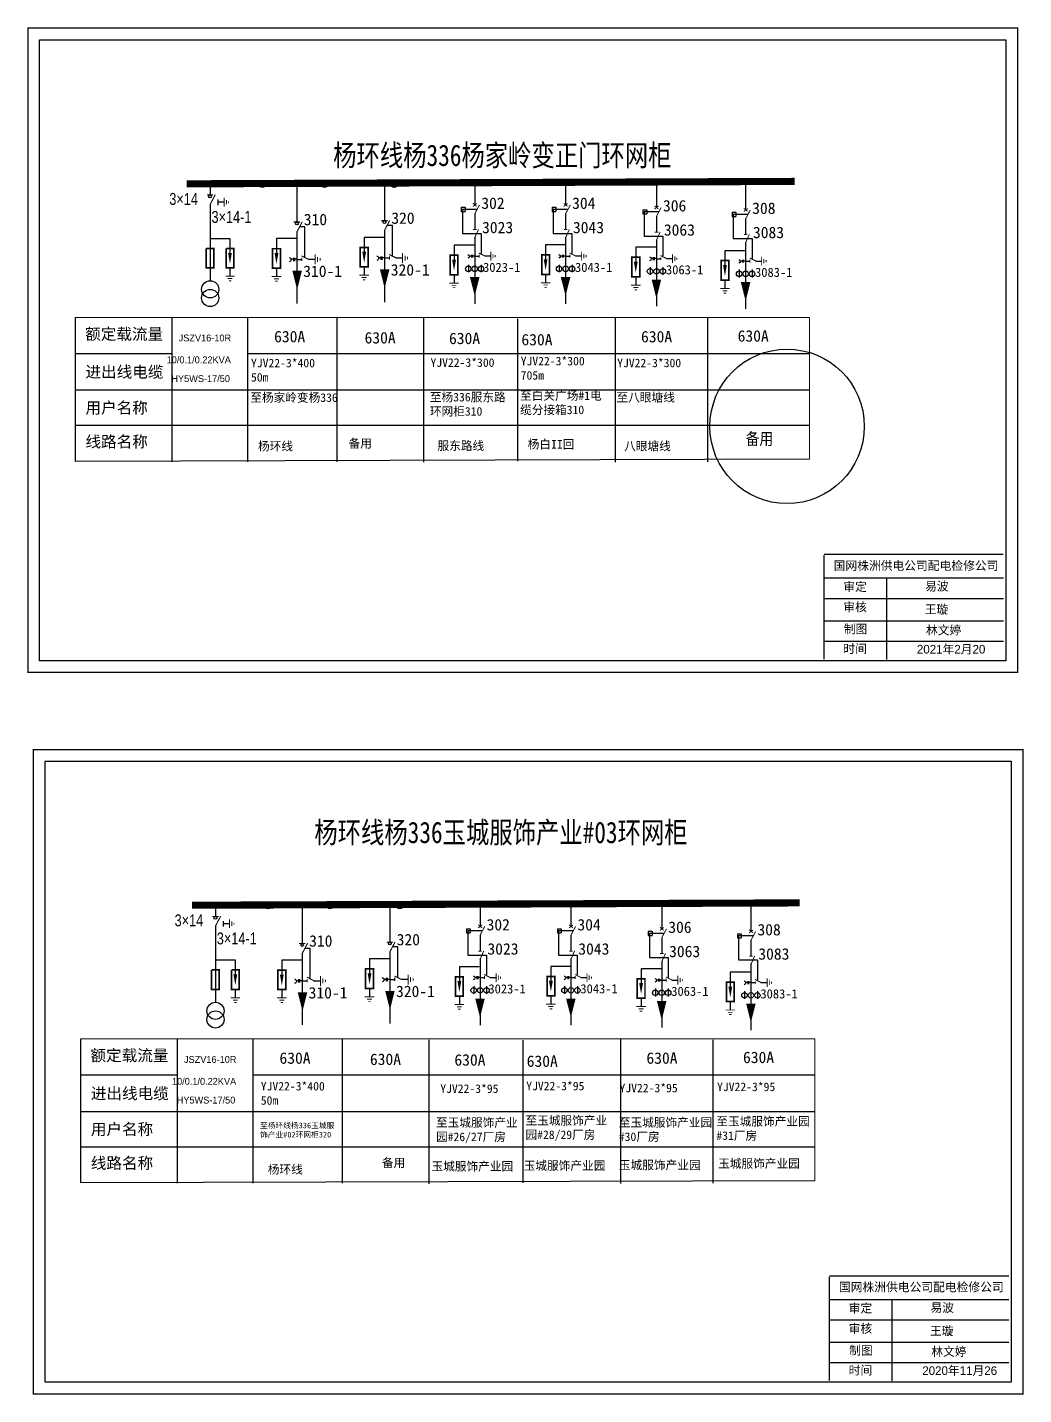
# Model space of a CAD drawing. Extents: x -47 to 361, y -437 to -263.
# Drawn here: x 99.7 to 226, y -436.8 to -263.5 of the extents above; entities that cross this region are included whole.
import ezdxf

# ---------------------------------------------------------------- set-up
doc = ezdxf.new("R2010")
doc.units = 0
doc.header["$LTSCALE"] = 0.774411
doc.layers.get('0').update_dxf_attribs({"linetype": 'CONTINUOUS'})
doc.layers.add('1', color=7, linetype='CONTINUOUS')
doc.layers.add('MiniCADLayer', color=7, linetype='CONTINUOUS', lineweight=20)
doc.styles.add('hztxt_txtstyle_1.50_0_0', font='', dxfattribs={"height": 1.5, "bigfont": 'hztxt.shx'})
doc.styles.add('hztxt_txtstyle_1.87_0_0', font='', dxfattribs={"height": 1.871504, "bigfont": 'hztxt.shx'})
doc.styles.add('hztxt_txtstyle_2.50_0_0', font='simkai.ttf', dxfattribs={"height": 2.5})
doc.styles.add('hztxt_txtstyle_2.60_0_0', font='', dxfattribs={"height": 2.6, "bigfont": 'hztxt.shx'})
doc.styles.add('hztxt_txtstyle_3.00_0_0', font='', dxfattribs={"height": 3, "bigfont": 'hztxt.shx'})
doc.styles.add('hztxt_txtstyle_4.68_0_0', font='simkai.ttf', dxfattribs={"height": 4.68})
doc.styles.add('字体', font='KTGB2312.ttf', dxfattribs={"height": 2.5})
doc.styles.get('hztxt_txtstyle_1.50_0_0').set_extended_font_data('hztxt')
doc.styles.get('hztxt_txtstyle_1.87_0_0').set_extended_font_data('hztxt')
doc.styles.get('hztxt_txtstyle_2.60_0_0').set_extended_font_data('hztxt')
doc.styles.get('hztxt_txtstyle_3.00_0_0').set_extended_font_data('hztxt')

# ---------------------------------------------------------------- blocks, each defined once
blk = doc.blocks.new('JD')
for points in [[(-2, 0.2), (-2, -0.2), (2, 0.2), (2, -0.2)], [(1, -1.2), (1, -0.8), (-1, -1.2), (-1, -0.8)], [(-0.5, -1.8), (-0.5, -2.2), (0.5, -1.8), (0.5, -2.2)]]:
    blk.add_trace(points)

msp = doc.modelspace()

# ---------------------------------------------------------------- linework, layer by layer
at = {"linetype": 'Continuous'}
for p, q in [((105.8, -318.51), (105.8, -300.24)), ((117.99, -300.26), (117.99, -318.53)), ((127.59, -300.26), (127.59, -318.53)), ((138.92, -300.26), (138.92, -318.53)), ((149.94, -300.34), (149.94, -318.61)), ((161.86, -300.4), (161.86, -318.48)), ((174.23, -300.31), (174.23, -318.57)), ((185.94, -300.35), (185.94, -318.53)), ((105.81, -304.81), (117.99, -304.81)), ((105.81, -309.44), (198.86, -309.44)), ((105.81, -313.9), (198.86, -313.9)), ((198.86, -318.22), (105.8, -318.51)), ((106.48, -409.98), (106.48, -391.72)), ((118.67, -391.74), (118.67, -410.01)), ((128.27, -391.74), (128.27, -410.01)), ((139.59, -391.74), (139.59, -410.01)), ((174.91, -391.79), (174.91, -410.05)), ((150.61, -391.82), (150.61, -410.09)), ((162.53, -391.88), (162.53, -409.96)), ((186.61, -391.83), (186.61, -410)), ((106.48, -396.28), (118.67, -396.28)), ((106.48, -400.92), (199.53, -400.92)), ((106.48, -405.38), (199.53, -405.38)), ((199.53, -409.69), (106.48, -409.98))]:
    msp.add_line(p, q, dxfattribs=at)
at = {"linetype": 'Continuous', "ltscale": 1.520571}
for p, q in [((127.59, -304.81), (198.86, -304.81)), ((128.27, -396.28), (199.53, -396.28))]:
    msp.add_line(p, q, dxfattribs=at)
at = {"color": 0, "linetype": 'Continuous'}
for p, q in [((200.72, -333.27, 0.01), (223.47, -333.27, 0.01)), ((208.62, -333.27, 0.01), (208.62, -343.61, 0.01)), ((200.72, -335.87, 0.01), (223.47, -335.87, 0.01)), ((200.72, -338.69, 0.01), (223.47, -338.69, 0.01)), ((200.72, -341.28, 0.01), (223.47, -341.28, 0.01)), ((201.39, -424.75, 0.01), (224.15, -424.75, 0.01)), ((209.29, -424.75, 0.01), (209.29, -435.09, 0.01)), ((201.39, -427.34, 0.01), (224.15, -427.34, 0.01)), ((201.39, -430.17, 0.01), (224.15, -430.17, 0.01)), ((201.39, -432.76, 0.01), (224.15, -432.76, 0.01))]:
    msp.add_line(p, q, dxfattribs=at)
at = {"color": 0, "linetype": 'Continuous', "const_width": 0.182, "elevation": 0.01}
for points in [[(99.78, -263.55), (225.26, -263.55), (225.26, -345.25), (99.78, -345.25)], [(100.45, -355.03), (225.94, -355.03), (225.94, -436.73), (100.45, -436.73)]]:
    msp.add_lwpolyline(points, close=True, dxfattribs=at)
at = {"color": 0, "linetype": 'Continuous', "elevation": 0.01}
for points in [[(101.25, -265.03), (223.78, -265.03), (223.78, -343.78), (101.25, -343.78)], [(101.93, -356.5), (224.46, -356.5), (224.46, -435.25), (101.93, -435.25)]]:
    msp.add_lwpolyline(points, close=True, dxfattribs=at)
at = {"color": 0, "linetype": 'Continuous', "const_width": 0.182, "elevation": 0.01}
for points in [[(200.72, -330.37), (200.71, -343.57)], [(201.39, -421.85), (201.38, -435.05)]]:
    msp.add_lwpolyline(points, dxfattribs=at)
at = {"color": 0, "linetype": 'Continuous', "const_width": 0.182}
for points in [[(200.72, -330.29), (223.47, -330.29)], [(201.39, -421.77), (224.15, -421.77)]]:
    msp.add_lwpolyline(points, dxfattribs=at)
at = {"color": 1, "linetype": 'Continuous'}
msp.add_circle((196.03, -314.05), 9.79, dxfattribs=at)
at = {"layer": '1'}
for p, q in [((122.85, -283.74), (122.85, -284.7)), ((133.88, -283.58), (133.88, -288.12)), ((144.97, -283.41), (144.97, -287.95)), ((156.42, -282.86), (156.42, -285.99)), ((167.94, -282.86), (167.94, -285.99)), ((179.46, -283.17), (179.46, -286.31)), ((190.77, -283.49), (190.77, -286.62)), ((122.86, -285.94), (122.86, -295.64)), ((123.88, -285.6), (124.64, -285.6)), ((154.71, -286.27), (154.71, -286.8)), ((154.71, -286.27), (155.19, -286.27)), ((154.71, -286.8), (155.19, -286.8)), ((156.66, -286.55), (154.86, -286.55)), ((154.86, -286.55), (154.86, -289.6)), ((155.19, -286.27), (155.19, -286.8)), ((156.42, -287.08), (156.42, -289.07)), ((166.23, -286.27), (166.23, -286.8)), ((166.23, -286.27), (166.71, -286.27)), ((166.23, -286.8), (166.71, -286.8)), ((168.18, -286.55), (166.38, -286.55)), ((166.38, -286.55), (166.38, -289.6)), ((166.71, -286.27), (166.71, -286.8)), ((167.94, -287.08), (167.94, -289.07)), ((177.75, -286.59), (177.75, -287.12)), ((177.75, -286.59), (178.23, -286.59)), ((177.75, -287.12), (178.23, -287.12)), ((179.7, -286.86), (177.9, -286.86)), ((177.9, -286.86), (177.9, -289.92)), ((178.23, -286.59), (178.23, -287.12)), ((179.46, -287.4), (179.46, -289.39)), ((189.06, -286.9), (189.06, -287.44)), ((189.06, -286.9), (189.54, -286.9)), ((189.06, -287.44), (189.54, -287.44)), ((191.01, -287.18), (189.21, -287.18)), ((189.21, -287.18), (189.21, -290.24)), ((189.54, -286.9), (189.54, -287.44)), ((190.77, -287.72), (190.77, -289.7)), ((133.88, -289.36), (133.88, -294.86)), ((144.97, -289.18), (144.97, -294.69)), ((122.85, -290.22), (125.38, -290.22)), ((125.38, -290.22), (125.38, -292.08)), ((131.28, -290.25), (131.28, -292.1)), ((142.4, -290.09), (142.4, -291.95)), ((153.8, -291.09), (153.8, -292.94)), ((154.86, -289.6), (157.23, -289.6)), ((156.42, -290.06), (156.42, -295.93)), ((157.23, -289.6), (157.23, -292.13)), ((165.41, -291.04), (165.41, -292.9)), ((166.38, -289.6), (168.75, -289.6)), ((167.94, -290.06), (167.94, -295.93)), ((168.75, -289.6), (168.75, -292.13)), ((177.9, -289.92), (180.27, -289.92)), ((179.46, -290.38), (179.46, -296.24)), ((180.27, -289.92), (180.27, -292.44)), ((189.21, -290.24), (191.58, -290.24)), ((190.77, -290.7), (190.77, -296.56)), ((191.58, -290.24), (191.58, -292.76)), ((133.88, -292.88), (134.5, -292.88)), ((135.32, -292.86), (136.17, -292.86)), ((144.97, -292.7), (145.6, -292.7)), ((146.42, -292.68), (147.27, -292.68)), ((156.42, -292.47), (156.97, -292.47)), ((157.69, -292.45), (158.45, -292.45)), ((167.94, -292.47), (168.49, -292.47)), ((169.21, -292.45), (169.97, -292.45)), ((176.84, -291.35), (176.84, -293.2)), ((179.46, -292.79), (180.01, -292.79)), ((180.74, -292.77), (181.49, -292.77)), ((188.15, -291.78), (188.15, -293.63)), ((125.38, -294.02), (125.38, -294.98)), ((131.28, -294.05), (131.28, -295)), ((142.4, -293.89), (142.4, -294.85)), ((155.62, -293.55), (155.62, -294.52)), ((157.25, -293.55), (157.25, -294.52)), ((167.14, -293.55), (167.14, -294.52)), ((168.77, -293.55), (168.77, -294.52)), ((178.66, -293.86), (178.66, -294.84)), ((180.29, -293.86), (180.29, -294.84)), ((189.97, -294.18), (189.97, -295.16)), ((190.77, -293.1), (191.32, -293.1)), ((191.6, -294.18), (191.6, -295.16)), ((192.05, -293.09), (192.8, -293.09)), ((133.88, -295.75), (133.88, -298.48)), ((144.98, -295.58), (144.98, -298.3)), ((153.8, -294.88), (153.8, -295.84)), ((165.41, -294.84), (165.41, -295.8)), ((176.84, -295.14), (176.84, -296.1)), ((188.15, -295.57), (188.15, -296.53)), ((156.42, -296.71), (156.42, -298.5)), ((167.94, -296.71), (167.94, -298.5)), ((179.46, -297.03), (179.46, -298.81)), ((190.77, -297.35), (190.77, -299.13)), ((157.09, -374.33), (157.09, -377.47)), ((168.61, -374.33), (168.61, -377.47)), ((123.53, -375.22), (123.53, -376.18)), ((134.55, -375.06), (134.55, -379.6)), ((145.65, -374.88), (145.65, -379.42)), ((180.13, -374.65), (180.13, -377.78)), ((191.44, -374.97), (191.44, -378.1)), ((123.53, -377.42), (123.53, -387.11)), ((124.56, -377.08), (125.31, -377.08)), ((155.38, -377.75), (155.38, -378.28)), ((155.38, -377.75), (155.86, -377.75)), ((155.86, -377.75), (155.86, -378.28)), ((166.9, -377.75), (166.9, -378.28)), ((166.9, -377.75), (167.38, -377.75)), ((167.38, -377.75), (167.38, -378.28)), ((155.38, -378.28), (155.86, -378.28)), ((157.33, -378.02), (155.53, -378.02)), ((155.53, -378.02), (155.53, -381.08)), ((157.09, -378.56), (157.09, -380.55)), ((166.9, -378.28), (167.38, -378.28)), ((168.85, -378.02), (167.05, -378.02)), ((167.05, -378.02), (167.05, -381.08)), ((168.61, -378.56), (168.61, -380.55)), ((178.42, -378.06), (178.42, -378.6)), ((178.42, -378.06), (178.9, -378.06)), ((178.42, -378.6), (178.9, -378.6)), ((180.37, -378.34), (178.58, -378.34)), ((178.58, -378.34), (178.58, -381.4)), ((178.9, -378.06), (178.9, -378.6)), ((180.13, -378.88), (180.13, -380.86)), ((189.73, -378.38), (189.73, -378.91)), ((189.73, -378.38), (190.21, -378.38)), ((189.73, -378.91), (190.21, -378.91)), ((191.68, -378.66), (189.88, -378.66)), ((189.88, -378.66), (189.88, -381.71)), ((190.21, -378.38), (190.21, -378.91)), ((191.44, -379.19), (191.44, -381.18)), ((134.55, -380.83), (134.55, -386.34)), ((145.65, -380.66), (145.65, -386.16)), ((155.53, -381.08), (157.9, -381.08)), ((157.9, -381.08), (157.9, -383.6)), ((167.05, -381.08), (169.43, -381.08)), ((169.43, -381.08), (169.43, -383.6)), ((123.52, -381.7), (126.06, -381.7)), ((126.06, -381.7), (126.06, -383.55)), ((131.96, -381.73), (131.96, -383.58)), ((143.08, -381.57), (143.08, -383.42)), ((154.47, -382.56), (154.47, -384.42)), ((157.09, -381.54), (157.09, -387.4)), ((166.08, -382.52), (166.08, -384.37)), ((168.61, -381.54), (168.61, -387.4)), ((177.52, -382.82), (177.52, -384.67)), ((178.58, -381.4), (180.95, -381.4)), ((180.13, -381.86), (180.13, -387.72)), ((180.95, -381.4), (180.95, -383.92)), ((189.88, -381.71), (192.26, -381.71)), ((191.44, -382.17), (191.44, -388.04)), ((192.26, -381.71), (192.26, -384.24)), ((134.55, -384.35), (135.18, -384.35)), ((135.99, -384.34), (136.85, -384.34)), ((145.65, -384.18), (146.27, -384.18)), ((147.09, -384.16), (147.94, -384.16)), ((157.09, -383.95), (157.65, -383.95)), ((158.37, -383.93), (159.12, -383.93)), ((168.61, -383.95), (169.17, -383.95)), ((169.89, -383.93), (170.64, -383.93)), ((180.13, -384.26), (180.69, -384.26)), ((181.41, -384.25), (182.17, -384.25)), ((188.83, -383.25), (188.83, -385.11)), ((191.44, -384.58), (192, -384.58)), ((192.72, -384.57), (193.47, -384.57)), ((126.06, -385.5), (126.06, -386.45)), ((131.96, -385.52), (131.96, -386.48)), ((143.08, -385.37), (143.08, -386.32)), ((154.47, -386.36), (154.47, -387.32)), ((156.29, -385.02), (156.29, -386)), ((157.92, -385.02), (157.92, -386)), ((166.08, -386.32), (166.08, -387.27)), ((167.81, -385.02), (167.81, -386)), ((169.44, -385.02), (169.44, -386)), ((179.33, -385.34), (179.33, -386.32)), ((180.96, -385.34), (180.96, -386.32)), ((190.64, -385.66), (190.64, -386.64)), ((192.27, -385.66), (192.27, -386.64)), ((134.55, -387.23), (134.55, -389.95)), ((145.65, -387.05), (145.65, -389.78)), ((157.09, -388.19), (157.09, -389.97)), ((168.61, -388.19), (168.61, -389.97)), ((177.52, -386.62), (177.52, -387.58)), ((188.83, -387.05), (188.83, -388.01)), ((180.14, -388.51), (180.14, -390.29)), ((191.44, -388.82), (191.44, -390.61))]:
    msp.add_line(p, q, dxfattribs=at)
at = {"layer": '1', "ltscale": 0.744739}
for p, q in [((133.82, -290.25), (131.28, -290.25)), ((131.28, -290.25), (131.28, -292.1)), ((144.93, -290.09), (142.4, -290.09)), ((142.4, -290.09), (142.4, -291.95)), ((156.33, -291.09), (153.8, -291.09)), ((153.8, -291.09), (153.8, -292.94)), ((167.94, -291.04), (165.41, -291.04)), ((165.41, -291.04), (165.41, -292.9)), ((179.38, -291.35), (176.84, -291.35)), ((176.84, -291.35), (176.84, -293.2)), ((190.68, -291.78), (188.15, -291.78)), ((188.15, -291.78), (188.15, -293.63)), ((131.28, -294.05), (131.28, -295)), ((142.4, -293.89), (142.4, -294.85)), ((153.8, -294.88), (153.8, -295.84)), ((165.41, -294.84), (165.41, -295.8)), ((176.84, -295.14), (176.84, -296.1)), ((188.15, -295.57), (188.15, -296.53)), ((134.49, -381.73), (131.96, -381.73)), ((131.96, -381.73), (131.96, -383.58)), ((145.61, -381.57), (143.08, -381.57)), ((143.08, -381.57), (143.08, -383.42)), ((157, -382.56), (154.47, -382.56)), ((154.47, -382.56), (154.47, -384.42)), ((168.61, -382.52), (166.08, -382.52)), ((166.08, -382.52), (166.08, -384.37)), ((180.05, -382.82), (177.52, -382.82)), ((177.52, -382.82), (177.52, -384.67)), ((191.36, -383.25), (188.83, -383.25)), ((188.83, -383.25), (188.83, -385.11)), ((131.96, -385.52), (131.96, -386.48)), ((143.08, -385.37), (143.08, -386.32)), ((154.47, -386.36), (154.47, -387.32)), ((166.08, -386.32), (166.08, -387.27)), ((177.52, -386.62), (177.52, -387.58)), ((188.83, -387.05), (188.83, -388.01))]:
    msp.add_line(p, q, dxfattribs=at)
at = {"layer": '1'}
for points, const_width in [([(119.89, -283.3), (196.97, -282.99)], 0.904), ([(122.45, -284.7), (123.25, -284.7)], 0.136), ([(122.85, -285.95), (123.53, -284.66)], 0.136), ([(156.19, -285.77), (156.66, -286.16)], 0.12), ([(156.19, -286.17), (156.68, -285.8)], 0.12), ([(156.42, -287.11), (157.02, -285.97)], 0.12), ([(167.71, -285.77), (168.18, -286.16)], 0.12), ([(167.71, -286.17), (168.2, -285.8)], 0.12), ([(167.94, -287.11), (168.54, -285.97)], 0.12), ([(179.23, -286.09), (179.7, -286.48)], 0.12), ([(179.23, -286.49), (179.72, -286.12)], 0.12), ([(179.46, -287.43), (180.06, -286.29)], 0.12), ([(190.54, -286.4), (191.01, -286.79)], 0.12), ([(190.54, -286.8), (191.03, -286.44)], 0.12), ([(190.77, -287.75), (191.37, -286.61)], 0.12), ([(133.48, -288.14), (134.28, -288.14)], 0.136), ([(133.88, -289.39), (134.55, -288.11)], 0.136), ([(144.57, -287.97), (145.37, -287.97)], 0.136), ([(144.97, -289.22), (145.65, -287.93)], 0.136), ([(156.2, -289.1), (156.65, -289.1)], 0.12), ([(156.39, -290.21), (156.9, -289.08)], 0.12), ([(167.72, -289.1), (168.17, -289.1)], 0.12), ([(167.91, -290.21), (168.42, -289.08)], 0.12), ([(179.24, -289.42), (179.69, -289.42)], 0.12), ([(179.43, -290.53), (179.94, -289.39)], 0.12), ([(190.55, -289.73), (191, -289.73)], 0.12), ([(190.74, -290.84), (191.25, -289.71)], 0.12), ([(122.35, -291.49), (122.35, -293.96), (123.34, -293.96), (123.34, -291.49), (122.38, -291.49)], 0.209), ([(124.89, -291.49), (124.89, -293.96), (125.88, -293.96), (125.88, -291.49), (124.92, -291.49)], 0.209), ([(130.79, -291.52), (130.79, -293.99), (131.78, -293.99), (131.78, -291.52), (130.82, -291.52)], 0.209), ([(134.47, -292.43), (135.37, -292.88)], 0.136), ([(134.5, -292.67), (134.5, -293.09)], 0.136), ([(141.91, -291.36), (141.91, -293.83), (142.9, -293.83), (142.9, -291.36), (141.94, -291.36)], 0.209), ([(145.56, -292.25), (146.47, -292.7)], 0.136), ([(145.6, -292.49), (145.6, -292.91)], 0.136), ([(153.3, -292.35), (153.3, -294.82), (154.29, -294.82), (154.29, -292.35), (153.33, -292.35)], 0.209), ([(156.94, -292.07), (157.74, -292.47)], 0.12), ([(156.97, -292.28), (156.97, -292.65)], 0.12), ([(164.91, -292.31), (164.91, -294.78), (165.9, -294.78), (165.9, -292.31), (164.94, -292.31)], 0.209), ([(168.46, -292.07), (169.26, -292.47)], 0.12), ([(168.49, -292.28), (168.49, -292.65)], 0.12), ([(176.35, -292.61), (176.35, -295.08), (177.34, -295.08), (177.34, -292.61), (176.38, -292.61)], 0.209), ([(179.98, -292.39), (180.78, -292.79)], 0.12), ([(180.01, -292.6), (180.01, -292.97)], 0.12), ([(187.66, -293.04), (187.66, -295.51), (188.65, -295.51), (188.65, -293.04), (187.69, -293.04)], 0.209), ([(191.29, -292.7), (192.09, -293.1)], 0.12), ([(191.32, -292.92), (191.32, -293.29)], 0.12), ([(156.12, -295.96), (156.73, -295.96), (156.42, -296.58), (156.13, -295.95)], 0.12), ([(167.64, -295.96), (168.25, -295.96), (167.94, -296.58), (167.65, -295.95)], 0.12), ([(179.16, -296.28), (179.77, -296.28), (179.46, -296.9), (179.17, -296.27)], 0.12), ([(190.47, -296.6), (191.08, -296.6), (190.77, -297.22), (190.48, -296.58)], 0.12), ([(120.57, -374.77), (197.64, -374.47)], 0.904), ([(123.13, -376.18), (123.93, -376.18)], 0.136), ([(123.53, -377.43), (124.21, -376.14)], 0.136), ([(156.86, -377.65), (157.35, -377.28)], 0.12), ([(156.87, -377.25), (157.34, -377.64)], 0.12), ([(157.09, -378.59), (157.69, -377.45)], 0.12), ([(168.38, -377.65), (168.87, -377.28)], 0.12), ([(168.39, -377.25), (168.86, -377.64)], 0.12), ([(168.61, -378.59), (169.21, -377.45)], 0.12), ([(179.9, -377.96), (180.39, -377.6)], 0.12), ([(179.91, -377.56), (180.38, -377.95)], 0.12), ([(180.13, -378.91), (180.73, -377.77)], 0.12), ([(191.21, -378.28), (191.7, -377.91)], 0.12), ([(191.22, -377.88), (191.69, -378.27)], 0.12), ([(134.15, -379.62), (134.95, -379.62)], 0.136), ([(134.55, -380.87), (135.23, -379.58)], 0.136), ([(145.25, -379.44), (146.05, -379.44)], 0.136), ([(145.65, -380.69), (146.33, -379.41)], 0.136), ([(191.44, -379.23), (192.04, -378.09)], 0.12), ([(156.87, -380.58), (157.32, -380.58)], 0.12), ([(157.07, -381.69), (157.57, -380.55)], 0.12), ([(168.4, -380.58), (168.84, -380.58)], 0.12), ([(168.59, -381.69), (169.09, -380.55)], 0.12), ([(179.92, -380.89), (180.36, -380.89)], 0.12), ([(180.11, -382), (180.61, -380.87)], 0.12), ([(191.23, -381.21), (191.67, -381.21)], 0.12), ([(191.42, -382.32), (191.92, -381.19)], 0.12), ([(123.03, -382.97), (123.03, -385.44), (124.02, -385.44), (124.02, -382.97), (123.06, -382.97)], 0.209), ([(125.56, -382.97), (125.56, -385.44), (126.55, -385.44), (126.55, -382.97), (125.59, -382.97)], 0.209), ([(131.46, -382.99), (131.46, -385.46), (132.45, -385.46), (132.45, -382.99), (131.49, -382.99)], 0.209), ([(142.58, -382.84), (142.58, -385.31), (143.57, -385.31), (143.57, -382.84), (142.61, -382.84)], 0.209), ([(135.14, -383.9), (136.05, -384.35)], 0.136), ([(135.18, -384.15), (135.18, -384.56)], 0.136), ([(146.24, -383.73), (147.14, -384.18)], 0.136), ([(146.27, -383.97), (146.27, -384.39)], 0.136), ([(153.98, -383.83), (153.98, -386.3), (154.97, -386.3), (154.97, -383.83), (154.01, -383.83)], 0.209), ([(157.61, -383.55), (158.42, -383.95)], 0.12), ([(157.65, -383.76), (157.65, -384.13)], 0.12), ([(165.59, -383.79), (165.59, -386.25), (166.58, -386.25), (166.58, -383.79), (165.62, -383.79)], 0.209), ([(169.14, -383.55), (169.94, -383.95)], 0.12), ([(169.17, -383.76), (169.17, -384.13)], 0.12), ([(177.02, -384.09), (177.02, -386.56), (178.01, -386.56), (178.01, -384.09), (177.06, -384.09)], 0.209), ([(180.66, -383.86), (181.46, -384.26)], 0.12), ([(180.69, -384.08), (180.69, -384.45)], 0.12), ([(188.33, -384.52), (188.33, -386.99), (189.32, -386.99), (189.32, -384.52), (188.36, -384.52)], 0.209), ([(191.97, -384.18), (192.77, -384.58)], 0.12), ([(192, -384.4), (192, -384.77)], 0.12), ([(156.8, -387.44), (157.41, -387.44), (157.09, -388.06), (156.8, -387.43)], 0.12), ([(168.32, -387.44), (168.93, -387.44), (168.61, -388.06), (168.32, -387.43)], 0.12), ([(179.84, -387.76), (180.45, -387.76), (180.14, -388.38), (179.84, -387.74)], 0.12), ([(191.15, -388.07), (191.76, -388.07), (191.44, -388.69), (191.15, -388.06)], 0.12)]:
    msp.add_lwpolyline(points, dxfattribs=dict(at, const_width=const_width))
for points in [[(123.85, -285.3), (123.85, -285.99)], [(134.88, -292.68), (134.88, -288.76), (134.21, -288.76)], [(145.98, -292.5), (145.98, -288.59), (145.3, -288.59)], [(133.42, -292.87), (133.13, -292.87)], [(133.42, -292.68), (133.42, -293.09)], [(133.55, -292.68), (133.55, -293.09)], [(133.87, -292.87), (133.55, -292.87)], [(144.52, -292.69), (144.23, -292.69)], [(144.52, -292.5), (144.52, -292.92)], [(144.64, -292.5), (144.64, -292.92)], [(144.97, -292.69), (144.64, -292.69)], [(156.01, -292.46), (155.76, -292.46)], [(156.01, -292.29), (156.01, -292.66)], [(156.12, -292.29), (156.12, -292.66)], [(156.41, -292.46), (156.12, -292.46)], [(167.53, -292.46), (167.28, -292.46)], [(167.53, -292.29), (167.53, -292.66)], [(167.64, -292.29), (167.64, -292.66)], [(167.94, -292.46), (167.64, -292.46)], [(179.05, -292.78), (178.8, -292.78)], [(179.05, -292.61), (179.05, -292.98)], [(179.17, -292.61), (179.17, -292.98)], [(179.46, -292.78), (179.17, -292.78)], [(190.36, -292.93), (190.36, -293.29)], [(190.47, -292.93), (190.47, -293.29)], [(190.36, -293.1), (190.11, -293.1)], [(190.77, -293.1), (190.47, -293.1)], [(124.52, -376.77), (124.52, -377.46)], [(135.56, -384.15), (135.56, -380.24), (134.88, -380.24)], [(146.66, -383.98), (146.66, -380.06), (145.98, -380.06)], [(134.09, -384.35), (133.81, -384.35)], [(134.09, -384.16), (134.09, -384.57)], [(134.22, -384.16), (134.22, -384.57)], [(134.55, -384.35), (134.22, -384.35)], [(145.19, -384.17), (144.91, -384.17)], [(145.19, -383.98), (145.19, -384.39)], [(145.32, -383.98), (145.32, -384.39)], [(145.65, -384.17), (145.32, -384.17)], [(156.69, -383.94), (156.43, -383.94)], [(156.69, -383.77), (156.69, -384.14)], [(156.8, -383.77), (156.8, -384.14)], [(157.09, -383.94), (156.8, -383.94)], [(168.21, -383.94), (167.95, -383.94)], [(168.21, -383.77), (168.21, -384.14)], [(168.32, -383.77), (168.32, -384.14)], [(168.61, -383.94), (168.32, -383.94)], [(179.73, -384.26), (179.47, -384.26)], [(179.73, -384.09), (179.73, -384.45)], [(179.84, -384.09), (179.84, -384.45)], [(180.13, -384.26), (179.84, -384.26)], [(191.04, -384.57), (190.78, -384.57)], [(191.04, -384.41), (191.04, -384.77)], [(191.15, -384.41), (191.15, -384.77)], [(191.44, -384.57), (191.15, -384.57)]]:
    msp.add_lwpolyline(points, dxfattribs=at)
for points, format in [([(125.38, -292.05, 0.487, 0, 0), (125.38, -293.43, 0, 0, 0)], "xyseb"), ([(131.28, -292.07, 0.487, 0, 0), (131.28, -293.46, 0, 0, 0)], "xyseb"), ([(132.89, -292.64, -0.877934), (132.9, -293.19)], "xyb"), ([(142.4, -291.91, 0.487, 0, 0), (142.4, -293.3, 0, 0, 0)], "xyseb"), ([(143.99, -292.46, -0.877934), (144, -293.01)], "xyb"), ([(153.8, -292.91, 0.487, 0, 0), (153.8, -294.3, 0, 0, 0)], "xyseb"), ([(155.54, -292.26, -0.877934), (155.55, -292.74)], "xyb"), ([(165.41, -292.86, 0.487, 0, 0), (165.41, -294.25, 0, 0, 0)], "xyseb"), ([(167.06, -292.26, -0.877934), (167.07, -292.74)], "xyb"), ([(176.84, -293.17, 0.487, 0, 0), (176.84, -294.56, 0, 0, 0)], "xyseb"), ([(178.58, -292.57, -0.877934), (178.59, -293.06)], "xyb"), ([(189.89, -292.89, -0.877934), (189.9, -293.38)], "xyb"), ([(133.9, -294.33, 1.21, 0, 0), (133.9, -296.72, 0, 0, 0)], "xyseb"), ([(145, -294.15, 1.21, 0, 0), (145, -296.54, 0, 0, 0)], "xyseb"), ([(156.42, -295.13, 1.21, 0, 0), (156.42, -297.52, 0, 0, 0)], "xyseb"), ([(167.94, -295.13, 1.21, 0, 0), (167.94, -297.52, 0, 0, 0)], "xyseb"), ([(188.15, -293.6, 0.487, 0, 0), (188.15, -294.99, 0, 0, 0)], "xyseb"), ([(179.46, -295.45, 1.21, 0, 0), (179.46, -297.84, 0, 0, 0)], "xyseb"), ([(190.77, -295.76, 1.21, 0, 0), (190.77, -298.16, 0, 0, 0)], "xyseb"), ([(126.06, -383.52, 0.487, 0, 0), (126.06, -384.91, 0, 0, 0)], "xyseb"), ([(131.96, -383.55, 0.487, 0, 0), (131.96, -384.94, 0, 0, 0)], "xyseb"), ([(133.57, -384.12, -0.877934), (133.58, -384.67)], "xyb"), ([(143.08, -383.39, 0.487, 0, 0), (143.08, -384.78, 0, 0, 0)], "xyseb"), ([(144.66, -383.94, -0.877934), (144.67, -384.49)], "xyb"), ([(154.47, -384.38, 0.487, 0, 0), (154.47, -385.77, 0, 0, 0)], "xyseb"), ([(156.22, -383.73, -0.877934), (156.23, -384.22)], "xyb"), ([(166.08, -384.34, 0.487, 0, 0), (166.08, -385.73, 0, 0, 0)], "xyseb"), ([(167.74, -383.73, -0.877934), (167.75, -384.22)], "xyb"), ([(177.52, -384.64, 0.487, 0, 0), (177.52, -386.03, 0, 0, 0)], "xyseb"), ([(179.26, -384.05, -0.877934), (179.27, -384.54)], "xyb"), ([(188.83, -385.08, 0.487, 0, 0), (188.83, -386.46, 0, 0, 0)], "xyseb"), ([(190.57, -384.37, -0.877934), (190.58, -384.86)], "xyb"), ([(134.58, -385.8, 1.21, 0, 0), (134.58, -388.2, 0, 0, 0)], "xyseb"), ([(145.67, -385.63, 1.21, 0, 0), (145.67, -388.02, 0, 0, 0)], "xyseb"), ([(157.09, -386.61, 1.21, 0, 0), (157.09, -389, 0, 0, 0)], "xyseb"), ([(168.61, -386.61, 1.21, 0, 0), (168.61, -389, 0, 0, 0)], "xyseb"), ([(180.13, -386.92, 1.21, 0, 0), (180.13, -389.32, 0, 0, 0)], "xyseb"), ([(191.44, -387.24, 1.21, 0, 0), (191.44, -389.63, 0, 0, 0)], "xyseb")]:
    msp.add_lwpolyline(points, format=format, dxfattribs=at)
at = {"layer": '1', "ltscale": 0.744739, "const_width": 0.209}
for points in [[(131.78, -291.52), (131.78, -293.99), (130.79, -293.99), (130.79, -291.52), (131.75, -291.52)], [(142.9, -291.36), (142.9, -293.83), (141.91, -293.83), (141.91, -291.36), (142.87, -291.36)], [(154.29, -292.35), (154.29, -294.82), (153.3, -294.82), (153.3, -292.35), (154.26, -292.35)], [(165.9, -292.31), (165.9, -294.78), (164.91, -294.78), (164.91, -292.31), (165.87, -292.31)], [(177.34, -292.61), (177.34, -295.08), (176.35, -295.08), (176.35, -292.61), (177.31, -292.61)], [(188.65, -293.04), (188.65, -295.51), (187.66, -295.51), (187.66, -293.04), (188.62, -293.04)], [(132.45, -382.99), (132.45, -385.46), (131.46, -385.46), (131.46, -382.99), (132.42, -382.99)], [(143.57, -382.84), (143.57, -385.31), (142.58, -385.31), (142.58, -382.84), (143.54, -382.84)], [(154.97, -383.83), (154.97, -386.3), (153.98, -386.3), (153.98, -383.83), (154.93, -383.83)], [(166.58, -383.79), (166.58, -386.25), (165.59, -386.25), (165.59, -383.79), (166.54, -383.79)], [(178.01, -384.09), (178.01, -386.56), (177.02, -386.56), (177.02, -384.09), (177.98, -384.09)], [(189.32, -384.52), (189.32, -386.99), (188.33, -386.99), (188.33, -384.52), (189.29, -384.52)]]:
    msp.add_lwpolyline(points, dxfattribs=at)
at = {"layer": '1', "ltscale": 0.744739}
for points in [[(131.28, -292.07, 0.487, 0, 0), (131.28, -293.46, 0, 0, 0)], [(142.4, -291.91, 0.487, 0, 0), (142.4, -293.3, 0, 0, 0)], [(153.8, -292.91, 0.487, 0, 0), (153.8, -294.3, 0, 0, 0)], [(165.41, -292.86, 0.487, 0, 0), (165.41, -294.25, 0, 0, 0)], [(176.84, -293.17, 0.487, 0, 0), (176.84, -294.56, 0, 0, 0)], [(188.15, -293.6, 0.487, 0, 0), (188.15, -294.99, 0, 0, 0)], [(131.96, -383.55, 0.487, 0, 0), (131.96, -384.94, 0, 0, 0)], [(143.08, -383.39, 0.487, 0, 0), (143.08, -384.78, 0, 0, 0)], [(154.47, -384.38, 0.487, 0, 0), (154.47, -385.77, 0, 0, 0)], [(166.08, -384.34, 0.487, 0, 0), (166.08, -385.73, 0, 0, 0)], [(177.52, -384.64, 0.487, 0, 0), (177.52, -386.03, 0, 0, 0)], [(188.83, -385.08, 0.487, 0, 0), (188.83, -386.46, 0, 0, 0)]]:
    msp.add_lwpolyline(points, format="xyseb", dxfattribs=at)
at = {"layer": '1'}
for centre, radius in [((129.5, -283.3), 0.45), ((137.38, -283.3), 0.45), ((146.21, -283.3), 0.45), ((122.85, -284.89), 0.174), ((133.88, -288.33), 0.174), ((144.97, -288.16), 0.174), ((155.6, -294.08), 0.347), ((156.42, -294.08), 0.347), ((157.23, -294.08), 0.347), ((167.12, -294.08), 0.347), ((167.95, -294.08), 0.347), ((168.75, -294.08), 0.347), ((178.64, -294.4), 0.347), ((179.47, -294.4), 0.347), ((180.27, -294.4), 0.347), ((189.95, -294.71), 0.347), ((190.78, -294.71), 0.347), ((191.58, -294.71), 0.347), ((122.88, -296.68), 1.09), ((122.88, -297.77), 1.09), ((130.17, -374.78), 0.45), ((138.06, -374.78), 0.45), ((146.89, -374.78), 0.45), ((123.53, -376.37), 0.174), ((134.55, -379.81), 0.174), ((145.65, -379.63), 0.174), ((156.28, -385.56), 0.347), ((157.1, -385.56), 0.347), ((157.91, -385.56), 0.347), ((167.8, -385.56), 0.347), ((168.62, -385.56), 0.347), ((169.43, -385.56), 0.347), ((179.32, -385.87), 0.347), ((180.14, -385.87), 0.347), ((180.95, -385.87), 0.347), ((190.63, -386.19), 0.347), ((191.45, -386.19), 0.347), ((192.26, -386.19), 0.347), ((123.55, -388.16), 1.09), ((123.55, -389.25), 1.09)]:
    msp.add_circle(centre, radius, dxfattribs=at)
at = {"layer": 'MiniCADLayer', "color": 7, "linetype": 'Continuous', "ltscale": 1.915481}
for p, q in [((105.8, -300.24), (198.86, -300.24)), ((198.86, -300.24), (198.86, -318.22)), ((106.48, -391.72), (199.53, -391.72)), ((199.53, -391.72), (199.53, -409.69))]:
    msp.add_line(p, q, dxfattribs=at)

# ---------------------------------------------------------------- block references
at = {"layer": '1', "rotation": 90}
for p, xscale, yscale, zscale in [((124.65, -285.63), 0.2804041917162863, 0.2804041917162863, 0.2804041918696011), ((136.18, -292.88), 0.3164283414634212, 0.3164283414634212, 0.3164283415195152), ((147.28, -292.71), 0.3164283414634212, 0.3164283414634212, 0.3164283415195152), ((158.46, -292.48), 0.2804041917162863, 0.2804041917162863, 0.2804041918696011), ((169.98, -292.48), 0.2804041917162863, 0.2804041917162863, 0.2804041918696011), ((181.5, -292.79), 0.2804041917162863, 0.2804041917162863, 0.2804041918696011), ((192.81, -293.11), 0.2804041917162863, 0.2804041917162863, 0.2804041918696011), ((125.33, -377.1), 0.2804041917162863, 0.2804041917162863, 0.2804041918696011), ((136.86, -384.36), 0.3164283414633928, 0.3164283414633928, 0.3164283415195152), ((147.96, -384.19), 0.3164283414633928, 0.3164283414633928, 0.3164283415195152), ((159.13, -383.95), 0.2804041917162863, 0.2804041917162863, 0.2804041918696011), ((170.66, -383.95), 0.2804041917162863, 0.2804041917162863, 0.2804041918696011), ((182.18, -384.27), 0.2804041917162863, 0.2804041917162863, 0.2804041918696011), ((193.49, -384.59), 0.2804041917162863, 0.2804041917162863, 0.2804041918696011)]:
    msp.add_blockref('JD', p, dxfattribs=dict(at, xscale=xscale, yscale=yscale, zscale=zscale))
at = {"layer": '1', "xscale": 0.2920877002441387, "zscale": 0.2920876998641678}
for p, yscale in [((125.4, -295.02), 0.2920876997044104), ((131.3, -295.05), 0.2920876997044104), ((142.42, -294.89), 0.2920876997044104), ((153.81, -295.88), 0.2920876997044104), ((165.42, -295.84), 0.2920876997044104), ((176.86, -296.14), 0.2920876997044104), ((188.17, -296.57), 0.2920876997044104), ((126.07, -386.5), 0.2920876997044388), ((131.97, -386.52), 0.2920876997044388), ((143.09, -386.37), 0.2920876997044388), ((154.49, -387.36), 0.2920876997044388), ((166.1, -387.32), 0.2920876997044388), ((177.54, -387.62), 0.2920876997044388), ((188.84, -388.05), 0.2920876997044388)]:
    msp.add_blockref('JD', p, dxfattribs=dict(at, yscale=yscale))
at = {"layer": '1', "ltscale": 0.744739, "xscale": -0.2920877002441387, "zscale": 0.2920876998641678}
for p, yscale in [((131.27, -295.05), 0.2920876997044104), ((142.38, -294.89), 0.2920876997044104), ((153.78, -295.88), 0.2920876997044104), ((165.39, -295.84), 0.2920876997044104), ((176.83, -296.14), 0.2920876997044104), ((188.14, -296.57), 0.2920876997044104), ((131.94, -386.52), 0.2920876997044388), ((143.06, -386.37), 0.2920876997044388), ((154.45, -387.36), 0.2920876997044388), ((166.06, -387.32), 0.2920876997044388), ((177.5, -387.62), 0.2920876997044388), ((188.81, -388.05), 0.2920876997044388)]:
    msp.add_blockref('JD', p, dxfattribs=dict(at, yscale=yscale))

# ---------------------------------------------------------------- texts
at = {"linetype": 'Continuous', "style": 'hztxt_txtstyle_2.50_0_0'}
for s, height, p in [('302', 1.449, (157.25, -286.48)), ('304', 1.449, (168.77, -286.48)), ('306', 1.449, (180.29, -286.8)), ('308', 1.449, (191.6, -287.12)), ('310', 1.449, (134.74, -288.55)), ('320', 1.449, (145.84, -288.37)), ('3023', 1.449, (157.35, -289.56)), ('3043', 1.449, (168.87, -289.56)), ('3063', 1.449, (180.4, -289.87)), ('3083', 1.449, (191.7, -290.19)), ('310-1', 1.449, (134.67, -295.11)), ('320-1', 1.449, (145.77, -294.93)), ('3023-1', 1.159, (157.48, -294.47)), ('3043-1', 1.159, (169.14, -294.47)), ('3063-1', 1.159, (180.67, -294.78)), ('3083-1', 1.159, (191.97, -295.1)), ('额定载流量', 1.449, (107.02, -303.06)), ('630A', 1.449, (130.98, -303.39)), ('630A', 1.449, (142.45, -303.54)), ('630A', 1.449, (153.16, -303.62)), ('630A', 1.449, (162.34, -303.78)), ('630A', 1.449, (177.51, -303.4)), ('630A', 1.449, (189.76, -303.31)), ('进出线电缆', 1.449, (107.06, -307.87)), ('用户名称', 1.449, (107.06, -312.42)), ('线路名称', 1.449, (107.06, -316.71)), ('302', 1.449, (157.92, -377.96)), ('304', 1.449, (169.44, -377.96)), ('306', 1.449, (180.96, -378.28)), ('308', 1.449, (192.27, -378.59)), ('310', 1.449, (135.42, -380.02)), ('320', 1.449, (146.52, -379.85)), ('3023', 1.449, (158.03, -381.03)), ('3043', 1.449, (169.55, -381.03)), ('3063', 1.449, (181.07, -381.35)), ('3083', 1.449, (192.38, -381.67)), ('3023-1', 1.159, (158.16, -385.95)), ('3043-1', 1.159, (169.82, -385.94)), ('310-1', 1.449, (135.35, -386.59)), ('320-1', 1.449, (146.44, -386.41)), ('3063-1', 1.159, (181.34, -386.26)), ('3083-1', 1.159, (192.65, -386.58)), ('额定载流量', 1.449, (107.7, -394.53)), ('630A', 1.449, (131.66, -394.87)), ('630A', 1.449, (178.19, -394.87)), ('630A', 1.449, (190.44, -394.78)), ('630A', 1.449, (143.13, -395.02)), ('630A', 1.449, (153.84, -395.1)), ('630A', 1.449, (163.01, -395.26)), ('进出线电缆', 1.449, (107.74, -399.35)), ('用户名称', 1.449, (107.74, -403.89)), ('线路名称', 1.449, (107.74, -408.18))]:
    msp.add_text(s, height=height, dxfattribs=at).set_placement(p)
at = {"linetype": 'Continuous', "attachment_point": 1, "style": 'hztxt_txtstyle_1.87_0_0'}
for s, insert, char_height, width in [('{\\fNSimSun|b0|i0|c134|p49;YJV22-3*400 \\P50m}', (128.05, -305.48), 1.0846, 11.5572), ('{\\fNSimSun|b0|i0|c134|p49;YJV22-3*300}', (150.81, -305.42), 1.0846, 11.5572), ('{\\fNSimSun|b0|i0|c134|p49;YJV22-3*300\\P705m}', (162.25, -305.23), 1.0846, 11.5572), ('{\\fNSimSun|b0|i0|c134|p49;YJV22-3*300}', (174.48, -305.47), 1.0846, 11.5572), ('{\\fSimSun|b0|i0|c134|p2;至杨家岭变杨336}', (127.96, -309.86), 1.0846, 10.6678), ('{\\fSimSun|b0|i0|c134|p2;至杨336服东路环网柜310}', (150.73, -309.8), 1.0846, 10.6678), ('{\\fSimSun|b0|i0|c134|p2;至白关广场#1电缆分接箱310}', (162.17, -309.61), 1.0846, 10.6678), ('{\\fSimSun|b0|i0|c134|p2;至八眼塘线}', (174.4, -309.84), 1.0846, 10.6678), ('{\\fSimSun|b0|i0|c134|p2;杨环线}', (128.94, -316.03), 1.0846, 12.0319), ('{\\fSimSun|b0|i0|c134|p2;备用}', (140.42, -315.68), 1.0846, 12.0319), ('{\\fSimSun|b0|i0|c134|p2;服东路线}', (151.7, -315.97), 1.0846, 12.0319), ('{\\fSimSun|b0|i0|c134|p2;杨白II回}', (163.14, -315.78), 1.0846, 12.0319), ('{\\fSimSun|b0|i0|c134|p2;八眼塘线}', (175.37, -316.02), 1.0846, 12.0319), ('{\\fNSimSun|b0|i0|c134|p49;YJV22-3*400 \\P50m}', (129.29, -397.17), 1.0846, 11.5572), ('{\\fNSimSun|b0|i0|c134|p49;YJV22-3*95}', (152.05, -397.48), 1.0846, 11.5572), ('{\\fNSimSun|b0|i0|c134|p49;YJV22-3*95}', (162.95, -397.15), 1.0846, 11.5572), ('{\\fNSimSun|b0|i0|c134|p49;YJV22-3*95}', (174.78, -397.4), 1.0846, 11.5572), ('{\\fNSimSun|b0|i0|c134|p49;YJV22-3*95}', (187.15, -397.25), 1.0846, 11.5572), ('{\\fSimSun|b0|i0|c134|p2;至玉城服饰产业园#26/27厂房}', (151.51, -401.78), 1.0846, 10.6678), ('{\\fSimSun|b0|i0|c134|p2;至玉城服饰产业园#28/29厂房}', (162.86, -401.52), 1.0846, 10.6678), ('{\\fSimSun|b0|i0|c134|p2;至玉城服饰产业园#30厂房}', (174.69, -401.77), 1.0846, 11.9639), ('{\\fSimSun|b0|i0|c134|p2;至玉城服饰产业园#31厂房}', (187.06, -401.63), 1.0846, 11.9639), ('{\\fSimSun|b0|i0|c134|p2;至\\fKaiTi_GB2312|b0|i0|c134|p49;\\C7;杨环线杨336玉城服饰产业#02环网柜320}', (129.2, -402.34), 0.7, 10.2357), ('{\\fSimSun|b0|i0|c134|p2;备用}', (144.65, -406.88), 1.0846, 12.0319), ('{\\fSimSun|b0|i0|c134|p2;玉城服饰产业园}', (150.94, -407.33), 1.0846, 12.0319), ('{\\fSimSun|b0|i0|c134|p2;玉城服饰产业园}', (162.63, -407.24), 1.0846, 12.0319), ('{\\fSimSun|b0|i0|c134|p2;玉城服饰产业园}', (174.7, -407.17), 1.0846, 12.0319), ('{\\fSimSun|b0|i0|c134|p2;玉城服饰产业园}', (187.29, -406.98), 1.0846, 12.0319), ('{\\fSimSun|b0|i0|c134|p2;杨环线}', (130.18, -407.72), 1.0846, 12.0319)]:
    msp.add_mtext(s, dxfattribs=dict(at, insert=insert, char_height=char_height, width=width))
at = {"color": 7, "linetype": 'Continuous', "true_color": 0xffffff, "attachment_point": 1, "style": '字体'}
for s, insert, char_height, width in [('\\pt2.189;国网{\\C7;株洲}供电公司配电检修公司', (201.93, -331.17), 1.0944, 29.9201), ('易波', (213.53, -333.78, 0.01), 1.094, 8.5588), ('王璇', (213.48, -336.71, 0.01), 1.094, 8.5588), ('2021年2月20', (212.49, -341.76, 0.01), 1.094, 16.0081), ('\\pt2.189;国网{\\C7;株洲}供电公司配电检修公司', (202.6, -422.64), 1.0944, 29.9201), ('易波', (214.21, -425.25, 0.01), 1.094, 8.5588), ('王璇', (214.15, -428.19, 0.01), 1.094, 8.5588), ('2020年11月26', (213.17, -433.23, 0.01), 1.094, 16.0081)]:
    msp.add_mtext(s, dxfattribs=dict(at, insert=insert, char_height=char_height, width=width))
at = {"color": 0, "linetype": 'Continuous', "width": 8.5588, "attachment_point": 1, "style": '字体'}
for s, insert, char_height in [('\\f\uffbfﾬￌﾣﾤ_GB2312|b0|i0|c134|p49;审定', (203.16, -333.84, 0.01), 1.0944), ('\\f\uffbfﾬￌﾣﾤ_GB2312|b0|i0|c134|p49;审核', (203.16, -336.42, 0.01), 1.0944), ('\\f\uffbfﾬￌﾣﾤ_GB2312|b0|i0|c134|p49;制图', (203.22, -339.2, 0.01), 1.0944), ('林文婷', (213.64, -339.35, 0.01), 1.094), ('\\f\uffbfﾬￌﾣﾤ_GB2312|b0|i0|c134|p49;时间', (203.16, -341.71, 0.01), 1.0944), ('\\f\uffbfﾬￌﾣﾤ_GB2312|b0|i0|c134|p49;审定', (203.84, -425.32, 0.01), 1.0944), ('\\f\uffbfﾬￌﾣﾤ_GB2312|b0|i0|c134|p49;审核', (203.84, -427.9, 0.01), 1.0944), ('\\f\uffbfﾬￌﾣﾤ_GB2312|b0|i0|c134|p49;制图', (203.9, -430.68, 0.01), 1.0944), ('林文婷', (214.31, -430.82, 0.01), 1.094), ('\\f\uffbfﾬￌﾣﾤ_GB2312|b0|i0|c134|p49;时间', (203.84, -433.19, 0.01), 1.0944)]:
    msp.add_mtext(s, dxfattribs=dict(at, insert=insert, char_height=char_height))
at = {"layer": '1', "width": 0.8}
for s, height, style, p in [('杨环线杨336杨家岭变正门环网柜', 2.7122, 'hztxt_txtstyle_4.68_0_0', (138.47, -281.04)), ('3×14', 1.507, 'hztxt_txtstyle_2.60_0_0', (117.69, -285.97)), ('3×14-1', 1.507, 'hztxt_txtstyle_2.60_0_0', (123.04, -288.25)), ('杨环线杨336玉城服饰产业#03环网柜', 2.7122, 'hztxt_txtstyle_4.68_0_0', (136.08, -366.89)), ('3×14', 1.507, 'hztxt_txtstyle_2.60_0_0', (118.36, -377.44)), ('3×14-1', 1.507, 'hztxt_txtstyle_2.60_0_0', (123.71, -379.73))]:
    msp.add_text(s, height=height, dxfattribs=dict(at, style=style)).set_placement(p)
at = {"layer": 'MiniCADLayer', "color": 7, "linetype": 'Continuous', "ltscale": 1.520571, "attachment_point": 1}
for s, insert, char_height, style in [('JSZV16-10R', (118.88, -302.41), 0.869, 'hztxt_txtstyle_1.50_0_0'), ('10/0.1/0.22KVA', (117.35, -305.18), 0.8693, 'hztxt_txtstyle_1.50_0_0'), ('HY5WS-17/50', (117.95, -307.56), 0.8693, 'hztxt_txtstyle_1.50_0_0'), ('备用', (190.78, -314.82), 1.739, 'hztxt_txtstyle_3.00_0_0'), ('JSZV16-10R', (119.55, -393.89), 0.869, 'hztxt_txtstyle_1.50_0_0'), ('10/0.1/0.22KVA', (118.03, -396.66), 0.8693, 'hztxt_txtstyle_1.50_0_0'), ('HY5WS-17/50', (118.63, -399.04), 0.8693, 'hztxt_txtstyle_1.50_0_0')]:
    msp.add_mtext(s, dxfattribs=dict(at, insert=insert, char_height=char_height, style=style))

doc.saveas('drawing.dxf')
